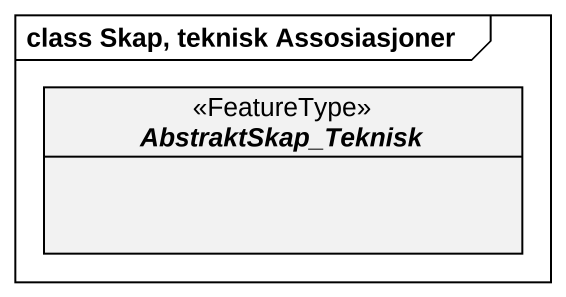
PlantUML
@startuml
mainframe class Skap, teknisk Assosiasjoner
hide circle
hide empty members
abstract class AbstraktSkap_Teknisk <<FeatureType>>
@enduml
